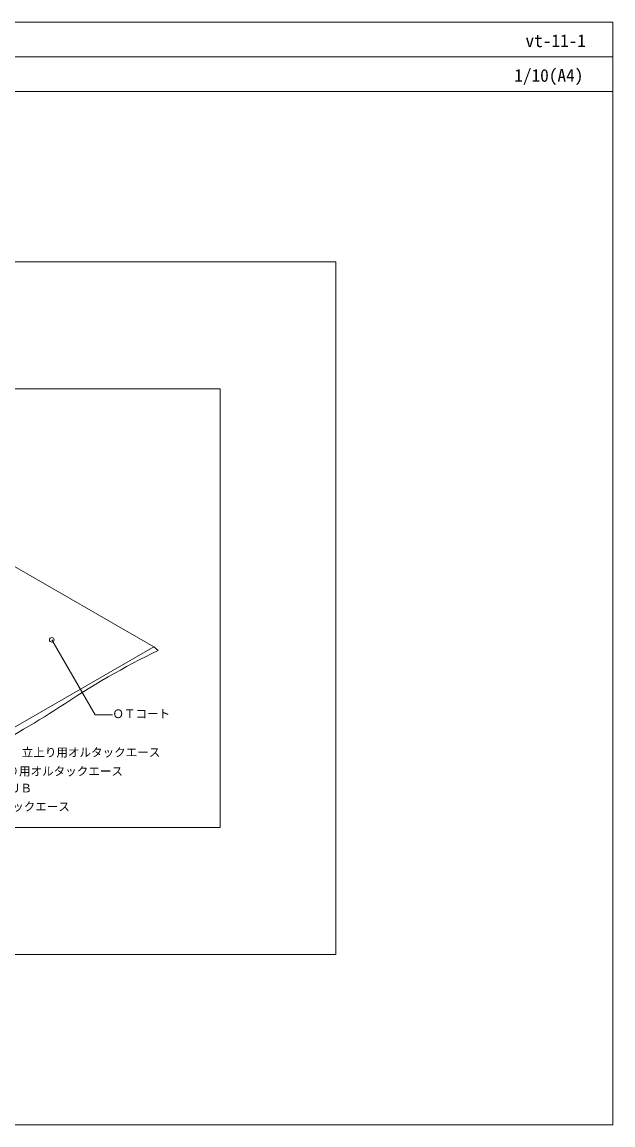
# Model space of a CAD drawing. Units: millimetres, scale not verified. Extents: x -1380 to 1380, y -955 to 955.
# Drawn here: x 357 to 1380, y -955 to 955 of the extents above; entities that cross this region are included whole.
import ezdxf
from ezdxf.enums import TextEntityAlignment as Align

# ---------------------------------------------------------------- set-up
doc = ezdxf.new("R2010")
doc.units = ezdxf.units.MM
doc.header["$LTSCALE"] = 7
for name, color, linetype, lineweight in [('0-0_0', 7, 'Continuous', 18), ('0-1_WAKU', 7, 'Continuous', 18), ('0-4_BOUSUI', 1, 'Continuous', 18), ('0-5_MOJI', 7, 'Continuous', 18)]:
    doc.layers.add(name, color=color, linetype=linetype, lineweight=lineweight)
doc.styles.add('ＭＳ ゴシック', font='')
doc.styles.get('ＭＳ ゴシック').set_extended_font_data('MS Gothic')

msp = doc.modelspace()

# ---------------------------------------------------------------- linework, layer by layer
at = {"layer": '0-0_0'}
msp.add_line((-1380, 895), (1380, 895), dxfattribs=at)
msp.add_lwpolyline([(-900, -660), (900, -660), (900, 540), (-900, 540)], close=True, dxfattribs=at)
at = {"layer": '0-0_0', "lineweight": 9}
msp.add_lwpolyline([(-700, 320), (700, 320), (700, -440), (-700, -440)], close=True, dxfattribs=at)
at = {"layer": '0-1_WAKU'}
for points in [[(1380, 835), (-1380, 835), (-1380, 955), (1380, 955)], [(-1380, -955), (1380, -955), (1380, 955), (-1380, 955)]]:
    msp.add_lwpolyline(points, close=True, dxfattribs=at)
at = {"layer": '0-4_BOUSUI'}
for p, q in [((332.648, 18.267), (584.662, -127.233)), ((341.698, -267.509), (584.662, -127.233)), ((584.662, -127.233), (592.292, -133.107))]:
    msp.add_line(p, q, dxfattribs=at)
for centre, radius, start, end in [((1235.25, -1445.194), 1461.153, 116.10611, 123.80425), ((-691.86, 1509.859), 2066.932, 297.92836, 302.61924)]:
    msp.add_arc(centre, radius, start, end, dxfattribs=at)
at = {"layer": '0-5_MOJI'}
for p, q in [((408.131, -114.929), (483.131, -244.833)), ((483.131, -244.833), (513.131, -244.833))]:
    msp.add_line(p, q, dxfattribs=at)
msp.add_circle((408.131, -114.929), 4, dxfattribs=at)

# ---------------------------------------------------------------- texts
at = {"layer": '0-1_WAKU', "style": 'ＭＳ ゴシック'}
for s, p in [('vt-11-1', (1228.553, 905)), ('1/10(A4)', (1209.061, 845))]:
    msp.add_text(s, height=21.99, dxfattribs=at).set_placement(p, align=Align.BOTTOM_LEFT)
at = {"layer": '0-5_MOJI', "style": 'ＭＳ ゴシック'}
for s, p in [('ＯＴコート', (513.131, -254.833)), ('立上り用オルタックエース', (356.133, -321.615)), ('立上り用オルタックエース', (291.364, -354.289)), ('メッシュＵＢ', (253.836, -383.565)), ('立上り用オルタックエース', (199.519, -415.604))]:
    msp.add_text(s, height=14.66, dxfattribs=at).set_placement(p, align=Align.BOTTOM_LEFT)

doc.saveas('drawing.dxf')
